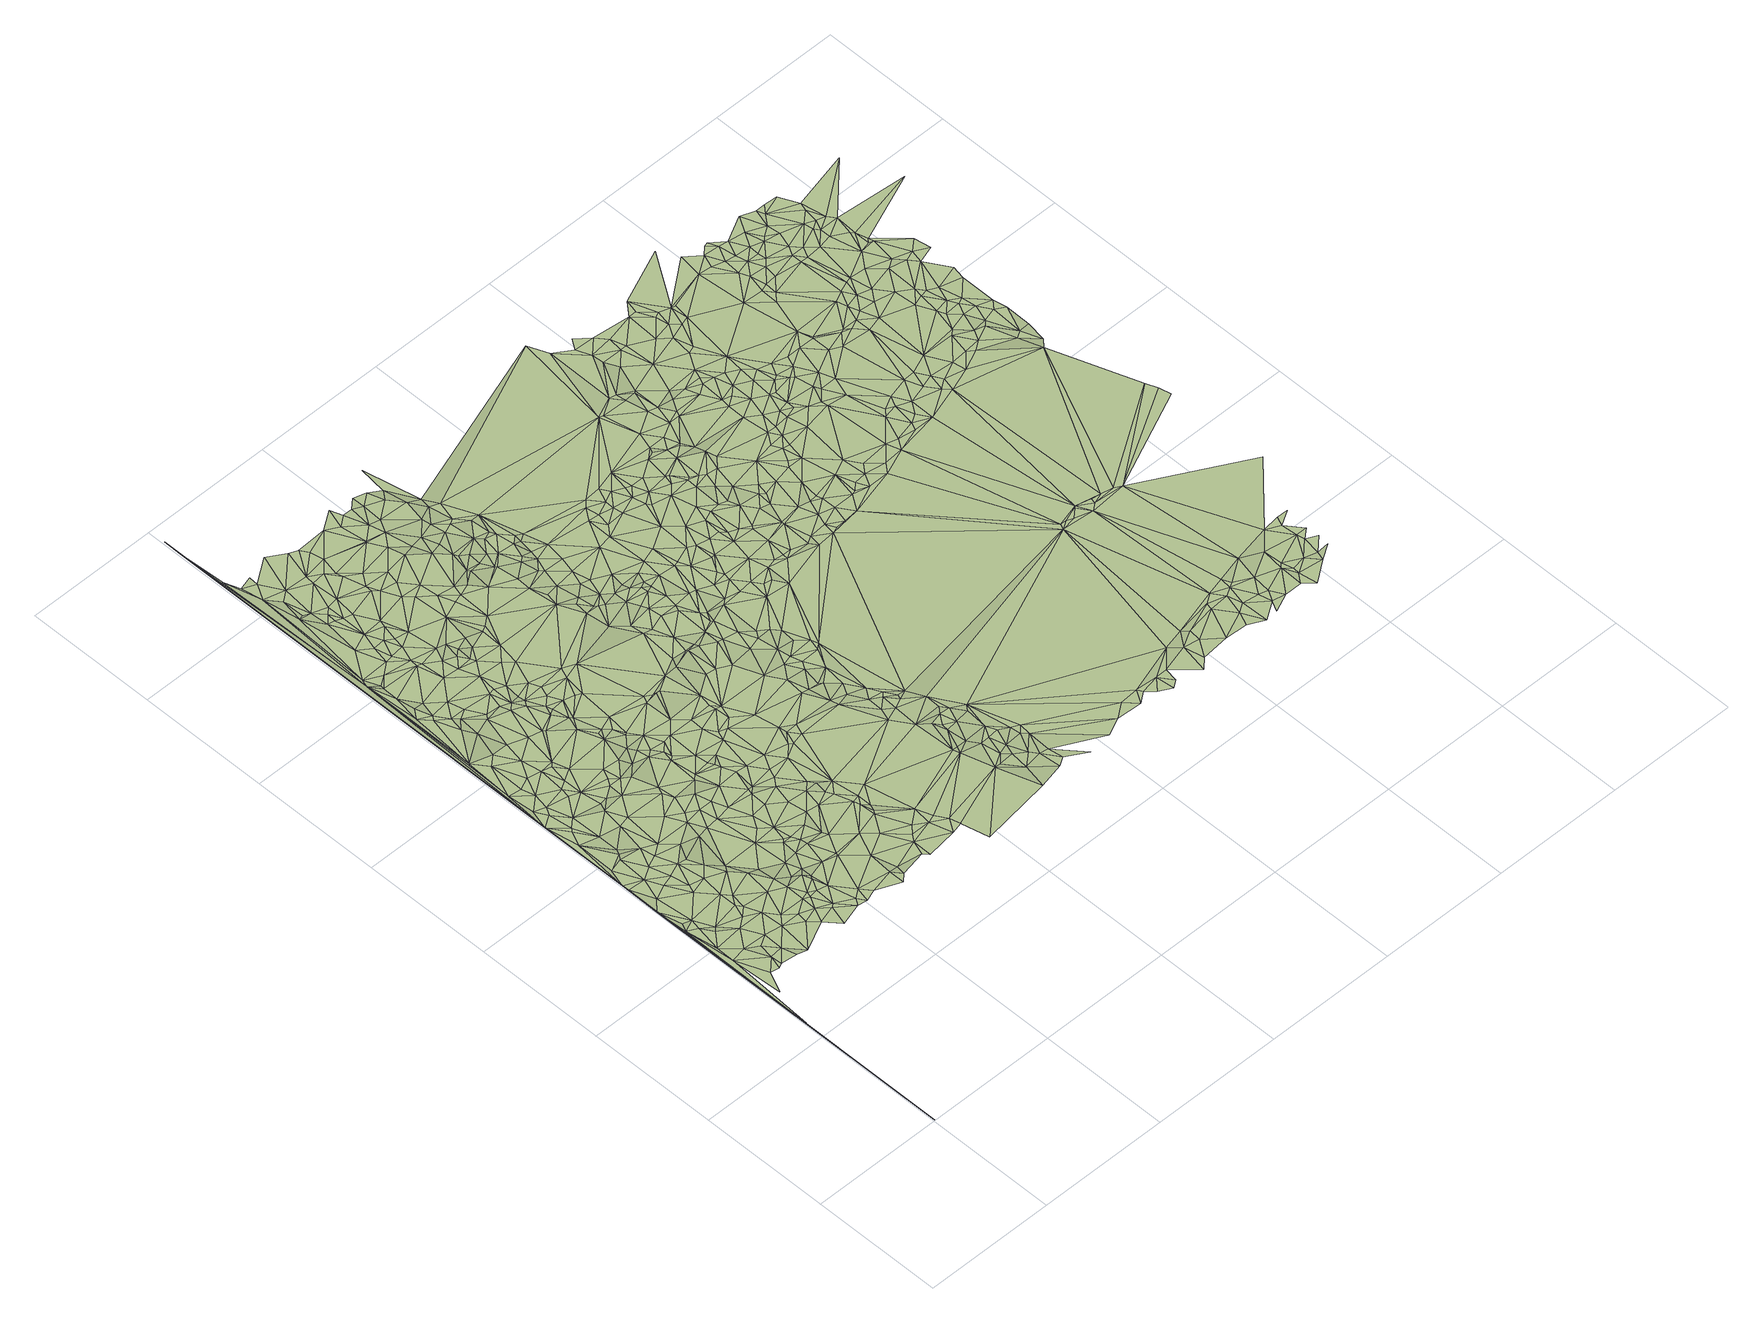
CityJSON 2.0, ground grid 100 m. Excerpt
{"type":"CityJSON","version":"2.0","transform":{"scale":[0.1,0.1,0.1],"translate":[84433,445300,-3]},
"CityObjects":{
"terrain1":{"type":"TINRelief","geometry":[{"type":"CompositeSurface","lod":"2","boundaries":[[[0,1,2]],[[3,4,5]],[[3,6,7]],[[0,5,4]],[[3,8,4]],[[9,8,3]],[[10,3,7]],[[10,7,11]],[[8,12,4]],[[9,3,10]],[[0,4,13]],[[8,14,12]],[[10,11,15]],[[16,13,4]],[[16,4,12]],[[0,13,16]],[[9,17,8]],[[9,10,18]],[[17,14,8]],[[14,19,12]],[[20,10,15]],[[19,16,12]],[[21,0,16]],[[0,22,1]],[[21,22,0]],[[20,18,10]],[[20,15,23]],[[24,9,18]],[[17,19,14]],[[24,17,9]],[[24,18,20]],[[25,1,22]],[[21,25,22]],[[20,23,26]],[[27,21,16]],[[28,19,17]],[[29,16,19]],[[25,30,1]],[[21,31,25]],[[1,30,32]],[[33,24,20]],[[33,20,26]],[[27,31,21]],[[28,34,19]],[[24,35,17]],[[29,27,16]],[[1,36,2]],[[1,32,37]],[[25,38,30]],[[35,28,17]],[[29,19,34]],[[31,39,25]],[[33,35,24]],[[40,32,30]],[[40,30,38]],[[27,41,31]],[[42,38,25]],[[28,43,34]],[[33,26,44]],[[42,25,39]],[[41,39,31]],[[35,43,28]],[[37,32,45]],[[40,46,32]],[[33,47,35]],[[48,41,27]],[[49,34,43]],[[49,29,34]],[[50,44,26]],[[48,27,29]],[[45,32,51]],[[37,45,52]],[[51,32,46]],[[42,53,38]],[[40,38,53]],[[41,54,39]],[[33,55,47]],[[54,42,39]],[[56,37,52]],[[33,44,55]],[[57,37,56]],[[57,58,37]],[[40,53,46]],[[45,51,52]],[[35,59,43]],[[48,54,41]],[[59,49,43]],[[54,60,42]],[[42,60,53]],[[35,47,59]],[[61,29,49]],[[62,52,51]],[[56,52,62]],[[63,57,56]],[[48,29,61]],[[64,51,46]],[[65,55,44]],[[57,66,58]],[[63,56,62]],[[67,47,55]],[[53,64,46]],[[65,44,50]],[[68,54,48]],[[63,66,57]],[[69,53,60]],[[68,70,54]],[[68,48,61]],[[59,71,49]],[[54,72,60]],[[73,59,47]],[[66,74,58]],[[61,49,71]],[[75,62,51]],[[65,67,55]],[[69,64,53]],[[67,73,47]],[[76,50,77]],[[70,72,54]],[[65,50,76]],[[78,63,62]],[[72,69,60]],[[79,58,74]],[[37,58,80]],[[75,51,64]],[[81,58,79]],[[68,61,82]],[[83,66,63]],[[84,67,65]],[[85,74,66]],[[1,37,86]],[[61,71,82]],[[59,87,71]],[[69,88,64]],[[89,65,76]],[[73,87,59]],[[68,90,70]],[[89,84,65]],[[83,63,78]],[[75,91,62]],[[76,77,92]],[[79,74,85]],[[84,93,67]],[[94,78,62]],[[93,73,67]],[[68,82,90]],[[75,64,88]],[[95,82,71]],[[94,62,91]],[[70,90,72]],[[81,80,58]],[[95,71,87]],[[96,81,79]],[[97,84,89]],[[89,76,92]],[[85,66,98]],[[97,93,84]],[[83,98,66]],[[99,69,72]],[[100,87,73]],[[69,101,88]],[[102,73,93]],[[94,83,78]],[[103,79,85]],[[75,104,91]],[[97,89,105]],[[89,92,106]],[[97,107,93]],[[102,100,73]],[[75,88,108]],[[96,79,103]],[[109,95,87]],[[110,82,95]],[[111,83,94]],[[94,91,104]],[[105,89,106]],[[96,112,81]],[[81,113,114]],[[99,101,69]],[[107,102,93]],[[103,85,98]],[[115,90,82]],[[100,109,87]],[[111,98,83]],[[99,72,90]],[[75,108,104]],[[81,114,80]],[[81,116,113]],[[97,105,107]],[[106,92,117]],[[112,116,81]],[[110,115,82]],[[102,118,100]],[[94,104,119]],[[105,120,107]],[[107,120,102]],[[111,121,98]],[[111,94,122]],[[96,103,123]],[[105,106,124]],[[118,109,100]],[[106,117,124]],[[110,95,109]],[[120,118,102]],[[103,98,125]],[[115,99,90]],[[104,108,119]],[[126,114,113]],[[96,123,112]],[[127,88,101]],[[125,98,121]],[[111,122,121]],[[126,128,114]],[[127,108,88]],[[114,128,129]],[[94,119,130]],[[124,117,131]],[[37,80,132]],[[105,133,120]],[[114,129,80]],[[99,134,101]],[[135,113,116]],[[135,126,113]],[[120,133,118]],[[122,125,121]],[[94,136,122]],[[118,137,109]],[[112,138,116]],[[94,130,136]],[[126,139,128]],[[140,123,103]],[[115,141,99]],[[140,103,125]],[[139,129,128]],[[135,116,138]],[[108,142,119]],[[80,129,143]],[[105,124,144]],[[110,145,115]],[[141,134,99]],[[134,146,101]],[[110,109,147]],[[148,149,80]],[[148,80,143]],[[118,133,137]],[[123,150,112]],[[147,109,137]],[[130,119,142]],[[135,151,126]],[[145,141,115]],[[105,144,133]],[[127,101,146]],[[112,150,138]],[[126,151,139]],[[152,142,108]],[[1,86,36]],[[124,131,153]],[[154,108,127]],[[155,135,138]],[[110,156,145]],[[152,108,154]],[[140,150,123]],[[157,149,148]],[[130,142,136]],[[157,148,143]],[[110,147,158]],[[155,151,135]],[[133,159,137]],[[141,160,134]],[[140,125,161]],[[110,162,156]],[[110,158,162]],[[163,138,150]],[[164,125,122]],[[134,160,146]],[[155,138,163]],[[147,137,165]],[[154,127,146]],[[37,132,86]],[[166,143,129]],[[145,167,141]],[[139,166,129]],[[80,149,168]],[[153,131,169]],[[147,170,158]],[[137,159,165]],[[156,171,145]],[[172,136,142]],[[124,173,144]],[[144,174,133]],[[133,174,159]],[[157,175,149]],[[161,125,176]],[[177,122,136]],[[147,165,170]],[[124,153,173]],[[178,142,152]],[[145,179,167]],[[167,160,141]],[[145,171,179]],[[158,170,162]],[[151,180,139]],[[166,157,143]],[[181,150,140]],[[156,162,171]],[[182,149,175]],[[163,150,183]],[[178,172,142]],[[164,176,125]],[[184,154,146]],[[182,185,149]],[[181,140,161]],[[155,186,151]],[[187,153,169]],[[155,163,186]],[[188,152,154]],[[160,184,146]],[[165,159,189]],[[165,190,170]],[[181,183,150]],[[162,170,190]],[[174,191,159]],[[139,180,166]],[[172,177,136]],[[149,185,168]],[[164,122,177]],[[80,168,192]],[[193,153,187]],[[178,152,188]],[[179,194,167]],[[167,194,160]],[[162,195,171]],[[196,175,157]],[[163,183,186]],[[193,173,153]],[[197,174,144]],[[165,189,190]],[[159,191,189]],[[179,171,198]],[[80,192,132]],[[199,161,176]],[[196,157,166]],[[182,175,200]],[[201,172,178]],[[181,161,202]],[[203,154,184]],[[194,184,160]],[[181,204,183]],[[197,144,173]],[[203,188,154]],[[205,180,151]],[[200,175,206]],[[186,205,151]],[[162,190,207]],[[182,208,185]],[[196,206,175]],[[197,191,174]],[[186,183,204]],[[201,177,172]],[[198,171,195]],[[199,202,161]],[[179,209,194]],[[181,202,204]],[[201,178,210]],[[211,182,200]],[[210,178,188]],[[162,212,195]],[[193,187,213]],[[214,176,164]],[[215,166,180]],[[179,198,209]],[[214,199,176]],[[211,208,182]],[[196,166,215]],[[194,216,184]],[[207,190,189]],[[162,207,212]],[[186,204,217]],[[218,185,219]],[[220,168,185]],[[220,185,218]],[[221,200,206]],[[168,222,192]],[[164,177,223]],[[208,219,185]],[[203,184,216]],[[224,173,193]],[[225,204,202]],[[196,226,206]],[[215,180,227]],[[164,223,228]],[[225,229,204]],[[210,188,230]],[[231,189,191]],[[228,223,177]],[[211,200,221]],[[220,218,219]],[[232,202,199]],[[201,233,177]],[[214,164,234]],[[186,217,205]],[[168,235,222]],[[221,206,226]],[[236,217,204]],[[234,164,228]],[[232,225,202]],[[211,237,208]],[[238,199,214]],[[205,239,180]],[[240,197,173]],[[236,204,229]],[[180,239,227]],[[203,241,188]],[[238,232,199]],[[230,188,241]],[[208,242,219]],[[194,243,216]],[[244,228,177]],[[196,215,245]],[[208,237,242]],[[201,210,246]],[[198,247,209]],[[231,207,189]],[[220,248,168]],[[198,195,249]],[[233,244,177]],[[224,193,213]],[[209,250,194]],[[203,251,241]],[[203,216,252]],[[236,205,217]],[[211,253,237]],[[210,230,246]],[[220,219,248]],[[224,240,173]],[[196,245,226]],[[248,235,168]],[[254,222,235]],[[212,249,195]],[[201,246,233]],[[255,221,226]],[[232,256,225]],[[253,242,237]],[[245,215,227]],[[257,219,242]],[[258,214,234]],[[203,252,251]],[[258,238,214]],[[198,249,247]],[[259,211,221]],[[225,260,229]],[[258,232,238]],[[194,250,243]],[[209,247,250]],[[261,216,262]],[[230,241,263]],[[252,216,261]],[[216,243,262]],[[233,264,244]],[[234,228,265]],[[263,241,251]],[[211,266,253]],[[197,267,191]],[[227,239,268]],[[244,265,228]],[[253,257,242]],[[236,229,260]],[[259,221,255]],[[233,246,264]],[[269,239,205]],[[230,263,246]],[[270,212,207]],[[258,256,232]],[[244,264,265]],[[255,226,271]],[[224,213,272]],[[273,225,256]],[[231,191,267]],[[211,274,266]],[[259,274,211]],[[273,260,225]],[[275,268,239]],[[271,226,245]],[[231,270,207]],[[236,276,205]],[[277,197,240]],[[278,251,252]],[[258,234,279]],[[280,248,219]],[[280,219,257]],[[278,263,251]],[[269,275,239]],[[247,281,250]],[[270,249,212]],[[245,227,282]],[[283,247,249]],[[253,284,257]],[[227,268,282]],[[259,255,271]],[[261,262,285]],[[266,284,253]],[[252,261,285]],[[262,243,285]],[[286,240,224]],[[287,234,265]],[[250,281,243]],[[246,263,278]],[[276,269,205]],[[248,288,235]],[[279,234,287]],[[259,271,274]],[[289,268,275]],[[281,285,243]],[[283,290,247]],[[290,281,247]],[[236,260,291]],[[277,292,197]],[[289,282,268]],[[293,240,286]],[[197,292,267]],[[224,272,294]],[[280,257,284]],[[258,295,256]],[[296,270,231]],[[264,246,297]],[[236,291,276]],[[269,298,275]],[[293,277,240]],[[270,299,249]],[[283,249,299]],[[273,256,295]],[[264,297,265]],[[289,275,298]],[[300,296,231]],[[280,301,248]],[[302,252,285]],[[246,278,303]],[[300,231,267]],[[258,279,295]],[[304,286,224]],[[278,252,305]],[[274,306,266]],[[307,282,289]],[[273,308,260]],[[266,306,284]],[[309,271,245]],[[281,302,285]],[[310,270,296]],[[309,245,282]],[[277,311,292]],[[310,299,270]],[[307,289,298]],[[312,269,276]],[[313,274,271]],[[279,287,295]],[[304,293,286]],[[312,298,269]],[[290,314,281]],[[301,315,248]],[[311,316,292]],[[302,305,252]],[[304,224,294]],[[280,284,317]],[[248,315,288]],[[287,265,318]],[[260,308,291]],[[246,303,297]],[[300,267,319]],[[283,320,290]],[[267,292,319]],[[300,321,296]],[[283,299,320]],[[273,295,308]],[[319,292,316]],[[314,302,281]],[[291,312,276]],[[322,311,277]],[[310,296,321]],[[280,317,301]],[[293,322,277]],[[309,282,307]],[[310,321,299]],[[278,323,303]],[[300,319,321]],[[322,316,311]],[[278,305,323]],[[265,297,318]],[[324,306,274]],[[317,284,325]],[[306,326,284]],[[327,307,298]],[[320,314,290]],[[284,326,325]],[[304,322,293]],[[313,324,274]],[[321,320,299]],[[287,328,295]],[[329,319,316]],[[312,327,298]],[[330,271,309]],[[331,305,302]],[[330,313,271]],[[304,294,332]],[[329,321,319]],[[314,333,302]],[[322,329,316]],[[301,317,334]],[[287,318,328]],[[309,307,327]],[[304,335,322]],[[333,331,302]],[[301,336,315]],[[328,308,295]],[[317,325,337]],[[304,332,335]],[[324,326,306]],[[303,338,297]],[[332,294,339]],[[301,340,336]],[[317,337,334]],[[301,334,340]],[[320,341,314]],[[312,342,327]],[[297,343,318]],[[344,325,326]],[[321,345,320]],[[331,346,305]],[[344,337,325]],[[309,327,342]],[[346,323,305]],[[347,338,303]],[[297,338,343]],[[348,303,323]],[[349,331,333]],[[313,350,324]],[[324,351,326]],[[312,352,342]],[[314,353,333]],[[309,342,352]],[[354,330,309]],[[320,345,341]],[[347,343,338]],[[348,347,303]],[[351,344,326]],[[349,346,331]],[[341,353,314]],[[330,355,313]],[[356,323,346]],[[350,351,324]],[[357,309,352]],[[354,309,357]],[[321,358,345]],[[359,312,291]],[[359,291,308]],[[360,318,343]],[[360,328,318]],[[355,350,313]],[[348,323,356]],[[349,333,361]],[[354,355,330]],[[362,334,337]],[[347,360,343]],[[362,337,344]],[[363,341,345]],[[364,336,340]],[[364,340,334]],[[349,365,346]],[[353,361,333]],[[356,346,365]],[[363,353,341]],[[366,308,328]],[[357,352,367]],[[354,357,367]],[[349,361,365]],[[358,363,345]],[[348,356,365]],[[348,360,347]],[[359,352,312]],[[335,368,322]],[[329,369,321]],[[354,370,355]],[[322,371,329]],[[335,332,368]],[[372,373,339]],[[374,344,351]],[[332,339,373]],[[354,367,370]],[[350,375,351]],[[355,375,350]],[[376,353,363]],[[358,376,363]],[[377,364,334]],[[367,352,378]],[[362,377,334]],[[348,365,379]],[[362,344,374]],[[321,369,358]],[[348,380,360]],[[381,328,360]],[[382,370,367]],[[374,351,375]],[[355,370,383]],[[366,359,308]],[[382,367,378]],[[348,379,380]],[[384,365,361]],[[353,385,361]],[[386,360,380]],[[387,366,328]],[[355,383,375]],[[377,388,364]],[[389,378,352]],[[381,387,328]],[[376,385,353]],[[390,379,365]],[[382,391,370]],[[358,392,376]],[[359,389,352]],[[393,364,388]],[[322,368,371]],[[382,378,394]],[[362,395,377]],[[381,360,386]],[[372,396,373]],[[362,374,395]],[[332,373,368]],[[390,365,397]],[[374,375,398]],[[377,399,388]],[[382,394,391]],[[370,391,400]],[[401,380,379]],[[370,400,383]],[[402,386,380]],[[329,371,403]],[[383,398,375]],[[397,365,384]],[[374,398,395]],[[329,403,369]],[[377,395,399]],[[393,388,404]],[[399,404,388]],[[402,380,401]],[[390,401,379]],[[405,361,385]],[[406,394,378]],[[405,384,361]],[[376,407,385]],[[408,378,389]],[[358,369,392]],[[391,394,409]],[[376,392,407]],[[359,410,389]],[[366,411,359]],[[383,412,398]],[[408,413,378]],[[395,398,412]],[[414,386,402]],[[414,381,386]],[[391,415,400]],[[381,416,387]],[[406,378,413]],[[399,417,404]],[[395,418,399]],[[419,366,387]],[[383,400,420]],[[391,421,415]],[[406,409,394]],[[391,409,421]],[[390,422,401]],[[359,423,410]],[[424,359,411]],[[366,425,411]],[[383,420,412]],[[426,416,381]],[[423,389,410]],[[427,402,401]],[[419,425,366]],[[399,428,417]],[[418,428,399]],[[424,423,359]],[[426,381,414]],[[419,387,429]],[[414,402,427]],[[425,424,411]],[[416,430,387]],[[390,397,431]],[[427,401,422]],[[432,408,389]],[[395,412,433]],[[395,433,418]],[[434,409,406]],[[390,431,422]],[[407,435,385]],[[400,436,420]],[[434,421,409]],[[437,400,415]],[[405,385,435]],[[430,429,387]],[[420,436,412]],[[408,438,413]],[[439,389,423]],[[440,417,428]],[[441,406,413]],[[368,442,371]],[[426,443,416]],[[419,444,425]],[[437,415,421]],[[425,444,424]],[[432,389,439]],[[397,384,445]],[[446,426,414]],[[447,407,392]],[[434,406,441]],[[373,396,448]],[[419,429,444]],[[432,438,408]],[[414,427,449]],[[424,450,423]],[[418,451,428]],[[407,452,435]],[[453,392,369]],[[427,422,449]],[[373,454,368]],[[405,455,384]],[[437,436,400]],[[436,456,412]],[[457,373,448]],[[368,458,442]],[[441,413,438]],[[434,437,421]],[[457,459,373]],[[433,412,456]],[[371,442,460]],[[416,461,430]],[[397,462,431]],[[444,450,424]],[[443,461,416]],[[405,435,463]],[[440,428,464]],[[453,465,392]],[[466,435,452]],[[403,371,467]],[[465,447,392]],[[397,445,462]],[[446,443,426]],[[449,422,431]],[[454,458,368]],[[373,459,454]],[[468,444,429]],[[447,469,407]],[[403,470,369]],[[463,435,466]],[[418,433,471]],[[371,460,467]],[[453,369,470]],[[407,469,452]],[[468,429,430]],[[472,434,441]],[[460,442,458]],[[473,439,423]],[[451,464,428]],[[457,448,474]],[[418,471,451]],[[405,463,455]],[[450,473,423]],[[441,438,475]],[[446,414,476]],[[457,474,459]],[[477,448,396]],[[472,437,434]],[[476,414,449]],[[432,478,438]],[[432,439,478]],[[479,456,436]],[[384,455,480]],[[449,431,462]],[[384,480,445]],[[481,450,444]],[[437,479,436]],[[478,475,438]],[[453,482,465]],[[453,470,482]],[[467,460,483]],[[465,484,447]],[[485,441,475]],[[486,433,456]],[[487,466,452]],[[481,473,450]],[[403,467,488]],[[454,459,489]],[[484,469,447]],[[490,456,479]],[[474,448,491]],[[474,492,459]],[[493,472,441]],[[460,458,494]],[[463,466,487]],[[446,495,443]],[[496,455,463]],[[497,468,430]],[[449,462,498]],[[451,499,464]],[[462,445,500]],[[472,501,437]],[[461,502,430]],[[503,478,439]],[[478,504,475]],[[487,452,469]],[[468,505,444]],[[483,460,494]],[[503,439,473]],[[488,467,483]],[[459,492,489]],[[443,502,461]],[[493,441,485]],[[486,471,433]],[[482,506,465]],[[454,507,458]],[[505,481,444]],[[486,456,490]],[[496,508,455]],[[509,479,437]],[[485,475,504]],[[465,506,484]],[[403,510,470]],[[482,470,511]],[[451,471,499]],[[512,448,477]],[[480,455,508]],[[512,491,448]],[[446,476,495]],[[474,491,492]],[[449,498,513]],[[496,463,487]],[[498,462,500]],[[476,449,514]],[[484,487,469]],[[501,509,437]],[[515,445,480]],[[403,488,516]],[[493,501,472]],[[497,517,468]],[[488,483,494]],[[515,500,445]],[[514,449,513]],[[454,489,507]],[[497,430,518]],[[458,507,494]],[[509,490,479]],[[430,502,518]],[[482,511,519]],[[482,519,506]],[[443,495,520]],[[468,517,505]],[[485,504,521]],[[522,499,471]],[[523,504,478]],[[470,510,511]],[[443,520,502]],[[492,524,489]],[[522,471,486]],[[403,516,510]],[[476,514,495]],[[493,485,525]],[[484,506,526]],[[523,478,503]],[[512,477,527]],[[528,486,490]],[[525,485,521]],[[529,492,491]],[[513,498,530]],[[496,531,508]],[[488,494,532]],[[521,504,523]],[[533,480,508]],[[526,519,511]],[[526,506,519]],[[489,524,507]],[[515,534,500]],[[514,513,530]],[[493,535,501]],[[496,487,531]],[[509,535,490]],[[522,536,499]],[[481,537,473]],[[522,486,528]],[[501,535,509]],[[538,491,512]],[[539,515,480]],[[540,524,492]],[[541,512,527]],[[535,528,490]],[[488,532,516]],[[497,518,542]],[[484,543,487]],[[493,525,535]],[[526,511,510]],[[497,544,517]],[[545,525,521]],[[494,507,546]],[[518,502,547]],[[529,540,492]],[[520,547,502]],[[548,498,500]],[[532,494,546]],[[495,514,549]],[[503,473,537]],[[545,521,523]],[[539,534,515]],[[517,544,505]],[[538,512,541]],[[538,529,491]],[[484,526,543]],[[505,537,481]],[[495,549,520]],[[518,547,542]],[[540,507,524]],[[532,510,516]],[[545,535,525]],[[530,498,548]],[[548,500,534]],[[497,542,544]],[[533,508,550]],[[551,480,533]],[[531,550,508]],[[539,480,551]],[[514,530,552]],[[531,487,543]],[[541,527,553]],[[540,554,507]],[[554,546,507]],[[523,503,537]],[[532,554,510]],[[520,555,547]],[[532,546,554]],[[542,547,555]],[[556,540,529]],[[514,552,549]],[[538,556,529]],[[520,549,555]],[[556,554,540]],[[551,533,550]],[[542,555,544]],[[557,530,548]],[[531,543,550]],[[505,544,558]],[[552,530,557]],[[505,558,537]],[[539,559,534]],[[538,541,560]],[[544,555,558]],[[548,534,559]],[[539,551,559]],[[549,561,555]],[[552,561,549]],[[545,523,562]],[[563,552,557]],[[523,537,564]],[[557,548,565]],[[545,566,535]],[[555,561,558]],[[538,567,556]],[[558,568,537]],[[563,569,552]],[[551,550,570]],[[565,548,559]],[[570,550,543]],[[552,569,561]],[[563,557,571]],[[571,557,565]],[[561,572,558]],[[537,568,564]],[[523,564,562]],[[573,554,556]],[[572,568,558]],[[538,560,567]],[[574,561,569]],[[574,572,561]],[[551,570,559]],[[563,575,569]],[[563,571,576]],[[563,576,575]],[[565,559,577]],[[545,562,566]],[[571,565,577]],[[564,568,578]],[[574,569,579]],[[574,579,572]],[[577,559,580]],[[575,581,569]],[[572,582,568]],[[583,564,578]],[[526,584,543]],[[585,578,568]],[[573,556,567]],[[580,559,586]],[[575,576,587]],[[583,562,564]],[[571,588,576]],[[589,528,535]],[[579,569,590]],[[581,590,569]],[[586,559,570]],[[571,577,588]],[[575,587,581]],[[579,582,572]],[[591,583,578]],[[582,585,568]],[[577,580,592]],[[576,588,587]],[[593,562,583]],[[591,578,585]],[[580,586,592]],[[581,587,590]],[[594,554,573]],[[566,562,593]],[[595,570,543]],[[588,577,592]],[[591,593,583]],[[592,586,570]],[[596,522,528]],[[579,590,597]],[[598,590,587]],[[579,597,582]],[[599,566,593]],[[588,600,587]],[[598,597,590]],[[582,601,585]],[[591,585,602]],[[598,587,600]],[[603,592,570]],[[591,604,593]],[[605,573,567]],[[589,535,566]],[[588,592,606]],[[599,593,604]],[[607,526,510]],[[591,602,604]],[[585,601,602]],[[582,608,601]],[[603,606,592]],[[598,600,609]],[[607,510,554]],[[598,610,597]],[[597,611,582]],[[612,588,606]],[[612,600,588]],[[598,609,610]],[[582,611,608]],[[613,606,603]],[[594,573,605]],[[609,600,614]],[[584,595,543]],[[594,615,554]],[[604,602,616]],[[595,603,570]],[[599,604,617]],[[612,606,613]],[[609,614,610]],[[618,602,601]],[[618,601,608]],[[619,614,600]],[[597,610,620]],[[621,613,603]],[[602,622,616]],[[617,604,616]],[[594,605,623]],[[618,622,602]],[[624,619,600]],[[612,624,600]],[[597,620,611]],[[612,613,621]],[[614,625,610]],[[618,608,611]],[[619,625,614]],[[617,616,622]],[[626,621,603]],[[589,566,599]],[[610,625,620]],[[618,627,622]],[[624,628,619]],[[617,622,627]],[[594,623,629]],[[626,603,595]],[[630,612,621]],[[618,611,631]],[[629,623,632]],[[633,620,625]],[[634,624,612]],[[635,625,619]],[[635,619,628]],[[618,636,627]],[[637,611,620]],[[634,628,624]],[[630,621,626]],[[618,631,636]],[[629,632,638]],[[589,599,617]],[[633,637,620]],[[635,633,625]],[[630,634,612]],[[639,617,627]],[[640,626,595]],[[641,631,611]],[[589,596,528]],[[630,626,640]],[[641,611,637]],[[634,642,628]],[[642,635,628]],[[629,638,643]],[[635,644,633]],[[645,636,631]],[[639,627,636]],[[607,584,526]],[[645,631,641]],[[584,640,595]],[[594,629,615]],[[644,646,633]],[[633,646,637]],[[629,643,647]],[[648,617,639]],[[645,641,649]],[[635,650,644]],[[634,651,642]],[[641,637,652]],[[653,630,640]],[[654,634,630]],[[655,636,645]],[[656,640,584]],[[657,635,642]],[[650,646,644]],[[649,641,652]],[[646,658,637]],[[615,607,554]],[[655,639,636]],[[655,645,649]],[[658,652,637]],[[659,617,648]],[[629,647,615]],[[657,650,635]],[[654,651,634]],[[653,640,656]],[[657,642,651]],[[656,584,660]],[[655,649,652]],[[659,589,617]],[[653,654,630]],[[648,639,661]],[[661,639,662]],[[650,663,646]],[[660,584,664]],[[665,657,651]],[[646,663,658]],[[655,662,639]],[[656,660,664]],[[666,650,657]],[[648,661,662]],[[667,647,668]],[[665,666,657]],[[669,652,658]],[[654,670,651]],[[670,665,651]],[[615,647,667]],[[653,656,671]],[[655,652,669]],[[653,672,654]],[[584,673,664]],[[656,664,671]],[[674,662,655]],[[675,648,662]],[[669,658,663]],[[670,666,665]],[[675,659,648]],[[676,663,650]],[[666,676,650]],[[653,677,672]],[[667,668,678]],[[659,679,589]],[[680,674,655]],[[674,681,662]],[[653,671,677]],[[675,662,681]],[[672,682,654]],[[680,655,669]],[[671,664,673]],[[683,669,663]],[[654,682,670]],[[680,681,674]],[[672,677,684]],[[670,676,666]],[[676,683,663]],[[615,667,685]],[[679,686,589]],[[672,684,682]],[[687,659,675]],[[659,688,679]],[[667,678,689]],[[687,675,681]],[[690,677,671]],[[690,671,673]],[[687,688,659]],[[691,681,680]],[[670,682,692]],[[667,689,693]],[[667,693,685]],[[670,692,676]],[[694,686,679]],[[695,684,677]],[[688,694,679]],[[689,678,696]],[[691,687,681]],[[695,682,684]],[[607,673,584]],[[686,697,589]],[[695,677,690]],[[698,669,683]],[[699,690,673]],[[698,680,669]],[[692,700,676]],[[694,701,686]],[[676,702,683]],[[687,703,688]],[[704,692,682]],[[589,697,596]],[[705,694,688]],[[695,690,706]],[[707,687,691]],[[707,703,687]],[[708,676,700]],[[615,685,607]],[[695,704,682]],[[699,706,690]],[[705,701,694]],[[703,705,688]],[[704,700,692]],[[709,693,689]],[[708,710,676]],[[711,685,693]],[[712,691,680]],[[713,695,706]],[[714,686,701]],[[713,706,699]],[[705,715,701]],[[709,689,696]],[[699,673,716]],[[676,710,702]],[[703,715,705]],[[704,708,700]],[[698,683,702]],[[707,717,703]],[[718,697,686]],[[719,695,713]],[[720,701,715]],[[698,712,680]],[[719,713,699]],[[703,721,715]],[[704,722,708]],[[707,691,723]],[[695,724,704]],[[717,721,703]],[[714,718,686]],[[725,710,708]],[[711,693,709]],[[714,701,720]],[[719,724,695]],[[722,725,708]],[[707,723,717]],[[725,702,710]],[[711,726,685]],[[716,673,727]],[[728,696,729]],[[719,699,716]],[[728,709,696]],[[718,730,697]],[[731,691,712]],[[731,723,691]],[[704,732,722]],[[717,733,721]],[[607,727,673]],[[726,607,685]],[[719,734,724]],[[725,735,702]],[[724,732,704]],[[721,736,715]],[[723,733,717]],[[720,715,736]],[[698,702,737]],[[732,725,722]],[[719,716,738]],[[737,702,735]],[[719,738,734]],[[728,729,739]],[[740,711,709]],[[714,741,718]],[[714,720,741]],[[725,742,735]],[[740,709,728]],[[718,743,730]],[[744,712,698]],[[745,733,723]],[[746,730,743]],[[747,721,733]],[[731,712,748]],[[740,726,711]],[[745,723,731]],[[732,742,725]],[[744,698,737]],[[728,739,749]],[[734,750,724]],[[751,737,735]],[[741,720,736]],[[740,728,749]],[[747,736,721]],[[751,735,742]],[[744,748,712]],[[745,752,733]],[[718,741,753]],[[718,753,743]],[[738,716,754]],[[734,738,750]],[[755,731,748]],[[756,745,731]],[[747,733,752]],[[754,716,727]],[[749,739,757]],[[740,758,726]],[[724,759,732]],[[741,736,760]],[[740,749,758]],[[761,737,751]],[[755,756,731]],[[744,737,761]],[[755,748,744]],[[762,727,607]],[[756,752,745]],[[741,760,753]],[[751,742,763]],[[758,764,726]],[[732,765,742]],[[758,749,766]],[[738,754,750]],[[750,759,724]],[[762,607,767]],[[726,768,607]],[[756,747,752]],[[749,757,766]],[[751,763,769]],[[770,760,736]],[[742,765,763]],[[761,751,769]],[[771,736,747]],[[755,744,772]],[[758,773,764]],[[726,764,768]],[[774,756,755]],[[774,747,756]],[[762,775,727]],[[776,777,757]],[[744,761,772]],[[778,743,753]],[[768,767,607]],[[754,727,775]],[[732,759,765]],[[769,763,765]],[[766,757,779]],[[762,767,780]],[[778,753,760]],[[754,781,750]],[[761,769,782]],[[758,766,783]],[[758,783,773]],[[774,755,784]],[[771,785,736]],[[757,777,779]],[[770,736,785]],[[755,772,784]],[[762,780,775]],[[766,779,783]],[[774,786,747]],[[761,782,787]],[[764,773,788]],[[770,778,760]],[[768,780,767]],[[761,787,772]],[[786,771,747]],[[769,765,789]],[[754,790,781]],[[759,791,765]],[[769,792,782]],[[750,781,793]],[[750,793,759]],[[773,783,788]],[[764,788,768]],[[768,775,780]],[[774,784,786]],[[784,772,794]],[[791,789,765]],[[794,772,787]],[[771,795,785]],[[792,787,782]],[[786,795,771]],[[796,779,777]],[[797,775,768]],[[796,783,779]],[[769,798,792]],[[754,775,799]],[[784,794,786]],[[769,789,798]],[[759,800,791]],[[801,770,785]],[[794,787,802]],[[781,790,803]],[[797,804,775]],[[781,803,793]],[[805,778,770]],[[792,802,787]],[[754,799,790]],[[791,806,789]],[[759,793,800]],[[796,777,807]],[[800,806,791]],[[785,795,808]],[[801,805,770]],[[786,794,809]],[[804,810,775]],[[809,794,802]],[[783,811,788]],[[805,812,778]],[[786,813,795]],[[801,785,808]],[[797,810,804]],[[792,814,802]],[[815,778,812]],[[800,793,816]],[[797,768,817]],[[796,811,783]],[[788,817,768]],[[809,802,814]],[[792,798,814]],[[803,818,793]],[[789,806,819]],[[820,821,807]],[[796,807,821]],[[798,789,819]],[[799,803,790]],[[816,793,818]],[[808,795,813]],[[805,822,812]],[[801,822,805]],[[800,823,806]],[[822,815,812]],[[797,824,810]],[[796,821,825]],[[798,819,814]],[[826,818,803]],[[800,816,827]],[[819,806,823]],[[828,796,825]],[[799,826,803]],[[801,808,829]],[[809,814,830]],[[801,829,822]],[[828,811,796]],[[827,816,818]],[[797,817,824]],[[800,827,823]],[[822,829,815]],[[786,809,831]],[[825,821,832]],[[833,775,810]],[[808,813,829]],[[820,834,821]],[[826,835,818]],[[828,825,832]],[[811,836,788]],[[799,835,826]],[[833,799,775]],[[835,827,818]],[[814,819,837]],[[788,836,817]],[[814,837,830]],[[838,829,813]],[[786,839,813]],[[832,821,834]],[[809,830,831]],[[819,823,840]],[[828,841,811]],[[827,842,823]],[[828,832,841]],[[835,842,827]],[[819,840,837]],[[799,843,835]],[[786,831,839]],[[844,832,834]],[[830,837,831]],[[811,841,836]],[[829,845,815]],[[838,813,846]],[[844,847,832]],[[848,840,823]],[[842,848,823]],[[838,846,829]],[[849,842,835]],[[843,849,835]],[[832,847,841]],[[833,843,799]],[[844,834,850]],[[840,851,837]],[[831,837,851]],[[852,836,841]],[[844,853,847]],[[813,839,846]],[[849,854,842]],[[831,851,855]],[[852,856,836]],[[847,857,841]],[[858,849,843]],[[852,841,857]],[[859,851,840]],[[858,854,849]],[[848,859,840]],[[824,860,810]],[[855,851,859]],[[829,846,861]],[[833,862,843]],[[858,843,862]],[[831,863,839]],[[842,864,848]],[[852,865,856]],[[866,817,836]],[[854,864,842]],[[867,824,817]],[[868,855,859]],[[858,869,854]],[[870,859,848]],[[871,831,855]],[[833,872,862]],[[833,810,860]],[[858,862,873]],[[863,874,839]],[[864,870,848]],[[875,846,839]],[[870,868,859]],[[854,869,864]],[[871,863,831]],[[871,855,868]],[[858,873,869]],[[876,839,874]],[[862,872,873]],[[863,877,874]],[[875,839,876]],[[870,878,868]],[[875,879,846]],[[846,880,861]],[[879,880,846]],[[877,881,874]],[[864,878,870]],[[871,877,863]],[[876,874,881]],[[882,868,878]],[[869,883,864]],[[875,884,879]],[[884,880,879]],[[873,872,885]],[[871,868,882]],[[877,886,881]],[[864,883,878]],[[873,887,869]],[[833,860,872]],[[875,876,888]],[[889,876,881]],[[875,888,884]],[[882,878,890]],[[878,883,890]],[[885,872,891]],[[889,881,886]],[[884,892,880]],[[871,893,877]],[[889,888,876]],[[873,885,887]],[[894,880,892]],[[888,895,884]],[[867,860,824]],[[884,895,892]],[[869,896,883]],[[877,897,886]],[[871,882,893]],[[869,887,898]],[[882,890,899]],[[883,900,890]],[[894,892,901]],[[902,903,817]],[[867,817,903]],[[893,897,877]],[[904,888,889]],[[893,882,899]],[[905,885,891]],[[906,895,888]],[[860,891,872]],[[895,907,892]],[[899,890,900]],[[869,898,908]],[[907,901,892]],[[905,887,885]],[[909,888,904]],[[889,886,910]],[[909,906,888]],[[869,908,896]],[[906,907,895]],[[883,911,900]],[[904,889,910]],[[893,899,912]],[[886,897,910]],[[899,900,913]],[[905,914,887]],[[914,898,887]],[[893,912,897]],[[883,896,911]],[[909,904,915]],[[916,905,891]],[[909,915,906]],[[912,899,917]],[[906,918,907]],[[899,913,917]],[[900,911,913]],[[904,910,919]],[[912,920,897]],[[905,921,914]],[[915,904,919]],[[898,922,908]],[[860,916,891]],[[906,915,918]],[[914,923,898]],[[912,917,920]],[[910,897,920]],[[898,923,922]],[[916,921,905]],[[918,924,907]],[[925,896,908]],[[915,926,918]],[[927,917,913]],[[910,920,928]],[[914,921,929]],[[910,928,919]],[[930,911,896]],[[914,929,923]],[[922,931,908]],[[917,932,920]],[[930,896,925]],[[915,919,933]],[[915,933,926]],[[934,913,911]],[[926,935,918]],[[925,908,931]],[[922,923,936]],[[916,937,921]],[[920,932,928]],[[860,938,916]],[[921,937,929]],[[922,936,931]],[[934,927,913]],[[935,924,918]],[[933,935,926]],[[916,938,937]],[[930,925,939]],[[934,911,930]],[[923,929,940]],[[925,931,939]],[[927,941,917]],[[917,941,932]],[[923,940,936]],[[919,928,942]],[[937,943,929]],[[933,919,942]],[[936,944,931]],[[939,931,945]],[[938,946,937]],[[943,940,929]],[[935,947,924]],[[948,928,932]],[[940,944,936]],[[931,944,945]],[[933,942,935]],[[949,927,934]],[[935,950,947]],[[937,951,943]],[[937,946,951]],[[930,939,952]],[[942,928,948]],[[934,930,953]],[[949,941,927]],[[935,942,950]],[[940,954,944]],[[941,955,932]],[[943,954,940]],[[956,932,955]],[[939,945,952]],[[956,948,932]],[[951,954,943]],[[945,944,957]],[[947,950,958]],[[953,930,952]],[[949,934,953]],[[954,957,944]],[[941,959,955]],[[960,942,948]],[[949,961,941]],[[960,948,956]],[[962,950,942]],[[963,958,950]],[[941,961,964]],[[941,964,965]],[[952,945,966]],[[941,965,959]],[[956,955,967]],[[966,945,957]],[[949,953,968]],[[960,962,942]],[[960,956,969]],[[955,959,967]],[[949,968,961]],[[962,970,950]],[[970,963,950]],[[964,961,971]],[[964,971,965]],[[968,953,952]],[[956,967,969]],[[960,969,962]],[[965,967,959]],[[962,969,970]],[[972,971,961]],[[968,952,973]],[[968,972,961]],[[968,973,972]],[[974,965,971]],[[975,970,969]],[[975,969,967]],[[974,967,965]]]}]}
},
"vertices":[
[4,2470,13],[4,2780,15],[4,0,13],[55,1850,14],[19,2230,14],[11,1150,13],[76,1450,13],[150,1610,14],[58,1990,13],[174,1870,13],[247,1700,13],[216,1600,13],[94,2190,13],[46,2290,12],[149,2100,14],[253,1620,12],[108,2270,14],[275,2010,13],[263,1810,16],[177,2130,11],[344,1710,16],[80,2550,17],[9,2730,14],[371,1600,17],[349,1860,16],[137,2720,15],[450,1580,14],[282,2430,16],[356,2070,13],[391,2300,15],[48,2920,13],[191,2600,16],[53,3220,13],[476,1840,16],[393,2170,13],[470,2010,13],[4,6860,28],[6,3470,14],[151,2950,13],[282,2630,15],[178,2990,11],[306,2490,15],[235,2780,15],[424,2130,12],[608,1760,16],[99,3330,16],[200,3030,5],[538,1910,16],[412,2470,15],[441,2240,15],[678,1690,16],[194,3180,13],[120,3350,15],[307,2930,13],[383,2670,16],[621,1840,16],[99,3530,14],[49,3620,12],[30,3820,16],[617,2110,12],[328,2820,15],[557,2410,15],[190,3410,14],[134,3590,13],[348,3150,14],[729,1800,16],[156,3710,14],[729,1910,16],[490,2550,18],[413,2880,13],[444,2660,16],[640,2310,13],[512,2780,9],[731,2050,15],[128,3810,15],[373,3310,16],[811,1730,17],[771,1580,14],[295,3560,13],[131,4080,15],[51,5100,16],[49,4190,15],[583,2450,12],[310,3630,13],[775,1890,16],[221,3850,15],[4,6760,27],[721,2160,13],[437,3170,13],[836,1750,16],[648,2750,4],[397,3370,13],[936,1630,14],[788,1930,17],[379,3530,11],[713,2290,6],[204,4140,16],[842,1900,16],[326,3830,14],[672,2880,13],[815,2100,8],[608,3020,8],[868,2060,15],[298,3980,16],[455,3380,12],[922,1880,15],[970,1680,14],[892,1990,16],[539,3330,17],[874,2210,6],[854,2460,12],[376,3670,12],[270,4340,5],[148,4610,17],[81,4690,14],[729,2760,13],[213,4430,17],[1010,1620,13],[909,2100,8],[544,3440,13],[906,2010,16],[400,3810,13],[465,3720,15],[328,4140,15],[1037,1730,14],[428,3840,16],[172,4640,16],[736,3170,7],[129,4760,17],[113,4900,15],[577,3490,13],[1097,1650,13],[4,6720,26],[1040,2050,13],[718,2950,12],[237,4540,16],[615,3570,13],[977,2220,12],[281,4500,14],[202,4760,13],[469,4090,16],[802,2900,12],[637,3440,14],[114,5020,13],[1148,2020,12],[828,2770,12],[768,3090,10],[982,2340,11],[120,5050,12],[70,5160,15],[392,4380,16],[318,4660,15],[695,3400,15],[1281,1690,13],[751,3220,12],[351,4540,15],[950,2540,11],[196,5100,15],[1005,2360,11],[1086,2230,9],[876,3020,13],[571,4070,13],[1027,2470,12],[417,4410,18],[739,3930,5],[1075,2280,12],[394,5010,17],[903,2900,14],[97,6080,27],[1279,1570,16],[1049,2340,11],[1001,2630,14],[739,3560,10],[1298,1880,5],[1153,2040,11],[285,5170,17],[591,4060,6],[802,3750,6],[781,3480,5],[944,2790,14],[444,4820,17],[553,4330,13],[212,5370,23],[523,4400,19],[964,3110,6],[146,5800,26],[555,4520,16],[1333,1620,13],[898,3450,5],[1212,2230,10],[1180,2350,14],[1237,2190,6],[24,6360,26],[1347,1690,9],[1032,2960,13],[1127,2650,11],[401,5070,17],[1377,2060,9],[1129,2770,14],[704,4130,11],[307,5300,21],[849,3600,4],[650,4290,11],[974,3330,7],[595,4370,18],[616,4670,15],[342,5180,17],[1266,2420,11],[246,5650,21],[1139,2810,13],[881,3540,7],[348,5430,19],[1245,2560,12],[1532,1660,11],[771,4030,12],[431,5000,18],[998,3140,7],[599,4530,16],[181,5810,24],[233,5790,22],[180,5980,23],[401,5310,18],[68,6240,26],[806,3810,9],[1567,1770,10],[673,4330,16],[444,5190,18],[541,4930,15],[845,3820,10],[667,4380,14],[940,3480,10],[1364,2410,9],[731,4200,14],[922,3680,10],[785,4010,13],[167,6200,23],[678,4500,13],[298,5640,20],[745,4150,14],[563,4810,16],[1467,1970,11],[989,3410,10],[305,5710,19],[1154,3070,10],[893,3770,11],[587,5030,16],[998,3600,10],[1173,2810,11],[260,6040,22],[1282,2710,10],[1192,2970,10],[1000,3350,10],[1110,3250,9],[351,5620,18],[172,6270,24],[461,5270,17],[799,4260,13],[348,5750,20],[846,4160,12],[483,5390,19],[795,4420,14],[1120,3150,10],[1143,3110,9],[1051,3470,10],[934,3690,10],[955,3860,10],[416,5600,20],[1539,2280,10],[633,4890,16],[693,4780,15],[1392,2550,9],[560,5250,20],[1566,1620,11],[829,4340,14],[499,5440,21],[678,4820,15],[794,4660,15],[1556,2110,12],[1114,3480,12],[926,4140,14],[421,5960,23],[1274,2960,12],[652,5010,21],[1330,2770,10],[434,5760,23],[1200,3160,13],[1604,1820,10],[971,4120,15],[359,6330,23],[680,4930,21],[1358,2840,10],[861,4600,15],[1554,2230,10],[1659,1880,12],[1799,1650,13],[995,4280,16],[1470,2460,11],[1203,3780,12],[755,4880,14],[1449,2600,16],[1495,2410,12],[430,6030,23],[1323,3220,11],[1214,3580,7],[1750,1820,12],[1299,3380,9],[636,5660,23],[774,4960,23],[1026,4360,15],[812,5170,24],[1481,2550,15],[1573,2130,15],[892,4770,14],[736,5490,22],[1418,2950,12],[489,6250,25],[1593,2180,12],[527,5970,23],[1226,3830,14],[1594,2290,11],[1505,2830,12],[1565,2490,14],[1767,1960,14],[1302,3480,10],[675,5620,22],[595,5870,23],[637,5710,23],[899,4930,15],[1121,4320,16],[1686,2330,14],[797,5430,22],[1350,3290,10],[1862,1750,14],[1414,3270,10],[613,6060,22],[1808,1840,13],[554,6220,25],[583,5920,23],[1297,3790,19],[1884,1670,15],[591,6160,25],[1591,2910,12],[940,4950,14],[1276,3800,15],[702,5800,23],[1618,2890,12],[1475,3440,11],[1328,3790,18],[1487,3590,13],[1484,3330,12],[801,5600,21],[821,5700,23],[1004,5000,23],[1645,3050,14],[903,5340,22],[892,5480,23],[1469,3490,11],[946,5220,23],[1711,2910,13],[1386,4770,11],[1448,3860,13],[1611,3230,14],[901,5970,24],[1656,2990,11],[783,6230,24],[1513,3430,12],[1467,4580,16],[1010,5240,23],[2305,2100,9],[2184,2620,4],[1031,5320,24],[2288,2150,10],[1933,1460,14],[2373,1860,10],[972,5850,20],[999,5730,22],[1741,2990,14],[908,5980,23],[1185,5170,20],[1640,3690,12],[1543,3860,22],[1600,4210,16],[1098,5270,24],[1136,5620,16],[1891,3430,12],[1957,3160,9],[1582,3930,12],[1493,4410,7],[881,6180,22],[1358,4980,17],[1713,3680,13],[1189,5370,12],[2056,2930,6],[929,6330,20],[1205,5350,13],[1048,5950,22],[2478,1540,9],[1808,3630,14],[1087,5750,17],[1020,6070,21],[1218,5520,21],[1697,3910,15],[1686,3920,13],[2279,2470,4],[962,6240,21],[1969,3300,8],[1331,5260,20],[2037,2990,9],[1363,5090,18],[1286,5350,20],[1400,4860,18],[1475,4680,19],[1175,5760,23],[1340,5250,20],[1711,4050,18],[1235,5490,20],[1586,4310,18],[1027,6230,32],[1091,6040,32],[1557,4570,21],[1219,5640,20],[1292,5450,21],[1771,3890,18],[1491,4870,24],[1520,4710,21],[1538,4590,20],[1660,4190,20],[1759,3920,18],[1095,6190,37],[1598,4550,22],[1704,4470,26],[1879,3830,20],[1495,5040,29],[1280,5860,33],[1368,5370,29],[2010,3150,7],[1307,5680,32],[1399,5520,31],[1473,5170,30],[1523,5010,29],[1096,6290,36],[1420,5320,31],[2329,2150,6],[1765,4330,26],[1630,4630,25],[1979,3640,23],[1776,4230,25],[2146,2950,10],[2519,1730,4],[1879,3940,24],[1606,4780,28],[1232,6140,34],[2104,3120,16],[2212,2710,9],[2451,2060,18],[2039,3400,21],[1291,5790,32],[2419,1860,5],[2401,2150,10],[2479,1920,12],[2380,2290,18],[1743,4380,26],[1912,3820,24],[2103,3280,21],[1192,6260,34],[2210,2820,19],[2080,3140,10],[2348,2400,18],[1705,4570,27],[2188,3030,20],[2279,2650,19],[1315,6030,31],[1449,5470,27],[1647,4890,24],[2524,1860,17],[1507,5200,30],[1885,4190,23],[2664,1580,20],[1564,5120,25],[1381,5710,30],[2101,3520,21],[1669,4760,28],[2286,2770,21],[2383,2340,20],[2263,2900,22],[1546,5310,28],[1391,5910,25],[2209,3200,20],[2440,2420,20],[2516,2060,20],[1421,5730,30],[2608,1800,20],[2549,1940,20],[1531,5450,27],[2471,2300,20],[1904,4230,25],[2138,3340,22],[1805,4540,23],[1981,3970,24],[1285,6210,27],[2026,3800,22],[1507,5490,30],[1867,4440,22],[1674,5010,24],[1579,5190,26],[1804,4700,24],[2315,2800,21],[2570,2150,19],[2114,3420,22],[1499,5640,25],[2477,2580,27],[2351,2680,21],[2650,1740,20],[1967,3980,23],[1969,4080,24],[2076,3670,23],[2479,2470,19],[1791,4590,23],[1859,4490,23],[2366,2720,19],[1918,4330,24],[1596,5300,24],[1405,5990,20],[1695,5160,27],[2599,2070,19],[1603,5360,25],[2418,2710,20],[2731,1620,17],[1463,5880,27],[2676,1940,30],[2004,4050,23],[2273,3340,26],[2514,2410,23],[2219,3500,27],[2111,3720,29],[1563,5640,28],[1310,6420,29],[1908,4910,29],[2714,1900,30],[2178,3670,30],[2663,2020,31],[2714,1730,18],[1898,4510,28],[2315,3370,27],[1929,4590,29],[1648,5330,27],[2576,2310,28],[1907,4450,26],[2119,4020,30],[2034,4240,29],[2297,3430,28],[2226,3610,28],[2083,4230,30],[2878,1520,29],[2609,2350,29],[2007,4480,29],[2723,1990,31],[2159,4050,30],[2022,4630,30],[2358,3880,29],[3060,1540,32],[2131,4470,30],[2081,5210,28],[2194,4180,30],[2018,5120,29],[2274,4030,28],[2128,5260,28],[3197,1600,32],[2015,4930,29],[2203,4400,30],[2537,3860,33],[2295,4150,29],[2136,4670,30],[3304,1680,34],[2169,4480,30],[2284,4250,30],[2304,4200,30],[2377,4040,27],[2081,5010,28],[2297,4530,28],[2423,3970,27],[2350,4360,28],[2305,4770,29],[2097,5110,29],[3033,3970,31],[2217,5020,29],[2481,3960,28],[2376,4360,28],[2508,4190,30],[2679,5700,27],[2350,4500,28],[2203,5090,29],[2542,4050,27],[2206,5160,28],[3449,1690,33],[2900,3960,31],[2778,6450,28],[2419,4660,29],[2452,4480,28],[2252,5270,27],[2542,4360,28],[2373,4970,29],[2351,5070,29],[2679,4020,27],[2294,5200,28],[3387,1590,31],[2615,4070,26],[4078,2980,31],[2394,4940,29],[2531,4480,28],[2542,4610,29],[2536,4910,29],[2699,4210,31],[2684,4060,27],[2571,4440,28],[3832,1810,36],[2378,5160,28],[2403,5310,27],[2459,5030,30],[2638,4410,29],[2578,4730,29],[2746,4060,26],[2417,5140,29],[3471,1650,32],[2699,4350,29],[2616,4640,29],[2862,4020,28],[2513,5140,29],[2716,4370,28],[3613,1680,31],[2871,4240,29],[2606,4980,30],[3532,1590,31],[2693,4650,29],[2866,4260,31],[2783,4550,28],[2621,5050,30],[2699,4850,28],[3630,1540,30],[2649,5230,28],[2914,4050,29],[2702,4930,28],[2853,4440,32],[3685,1580,30],[2758,4630,28],[2646,5040,29],[2787,4770,33],[3702,1680,31],[2724,5290,30],[2723,4940,29],[2861,4690,34],[2925,4420,35],[2777,4910,31],[3078,4150,29],[3032,4280,33],[2783,5110,32],[3048,4060,29],[2931,4530,34],[2818,4880,30],[2763,5420,28],[3082,3990,31],[2704,5250,33],[2789,5200,33],[2900,4870,32],[3158,3990,31],[2969,4500,34],[2988,4590,34],[3915,1740,31],[3874,1520,29],[2950,5020,35],[3083,4530,35],[3193,4120,28],[3119,4260,30],[3268,4000,33],[2868,5170,34],[2845,5290,34],[3117,4740,35],[3192,4230,29],[3948,1590,29],[2710,5690,27],[2931,5100,25],[2883,5180,35],[3190,4410,35],[2965,4940,36],[3179,4270,30],[3993,1850,34],[2830,5760,40],[2959,5350,33],[2934,5520,27],[4031,1720,30],[3349,4120,29],[3041,5350,34],[3224,4560,34],[4040,1810,31],[2898,5680,31],[3389,4310,30],[4161,1610,30],[2844,6300,28],[3318,5060,34],[3471,4090,31],[3256,4600,35],[2884,5750,40],[3338,4860,34],[3000,5500,28],[3337,4560,35],[2985,5690,27],[3379,4130,29],[3060,5390,33],[3309,4700,35],[4264,1850,32],[3274,4770,35],[4274,1900,32],[3317,5190,34],[3436,4180,28],[3025,6010,28],[2998,5700,27],[3629,4090,32],[3111,5480,33],[3017,6100,28],[3527,4190,28],[3075,5910,28],[3149,5550,29],[3362,4690,35],[3262,5390,34],[3512,4370,30],[3385,4780,34],[4350,1950,32],[4098,3020,32],[4370,1700,30],[4325,1600,29],[2977,6210,27],[3329,5260,33],[3547,4720,34],[3227,5490,32],[3586,4260,27],[3407,4860,34],[3238,5780,27],[3421,4990,33],[3684,4160,30],[4449,1540,30],[4414,1860,30],[3179,6010,28],[3516,4870,33],[3124,6200,30],[3463,5140,32],[3338,5440,34],[3029,6290,28],[3387,5560,33],[3394,5240,34],[4444,1750,28],[3800,4280,27],[3519,4940,33],[3360,5490,32],[3191,6120,29],[3829,4170,31],[3461,5300,32],[3428,5430,32],[4584,1630,31],[4476,1900,31],[3766,4760,34],[3226,6010,28],[3570,5080,31],[4141,3020,31],[3605,4900,32],[4484,1980,34],[3672,4840,33],[4560,1730,30],[4190,3000,31],[4323,2960,31],[3607,4960,31],[3398,5920,29],[3464,5690,30],[3583,5240,33],[4514,1920,31],[3501,5410,32],[4272,3070,32],[4545,1550,30],[4685,1610,30],[3410,6170,31],[4631,1710,29],[4258,3060,32],[3883,4250,29],[3612,5070,32],[4644,1850,30],[3592,5360,33],[3484,5850,29],[3606,5500,34],[3683,5150,32],[4681,2030,37],[3815,4940,31],[4010,4230,31],[3756,4810,34],[3765,5100,32],[3959,4440,30],[3663,5290,34],[3521,5710,31],[4822,1790,29],[4376,3000,32],[3791,5080,32],[4164,4230,32],[3910,4740,35],[3543,5950,30],[3716,5170,32],[4039,4290,30],[4383,3040,31],[3527,6050,30],[3835,4890,34],[4815,1610,30],[3603,5890,32],[3764,5260,34],[4458,3030,31],[4839,1960,30],[3467,6170,31],[3666,5910,31],[3845,5150,31],[3493,6270,32],[4004,4490,31],[4602,2980,32],[4061,4460,30],[3921,5000,32],[4894,1540,30],[4867,1680,32],[3567,6070,30],[3960,4890,35],[4547,3010,32],[4875,1730,30],[4105,4330,28],[4101,4540,32],[4854,1820,28],[3653,6040,30],[3878,5230,33],[4068,5340,35],[4983,1750,30],[4420,4310,32],[5061,1660,27],[4169,4420,28],[4970,2090,33],[3984,5230,32],[3681,6030,31],[4005,5750,31],[4102,5090,32],[5089,1920,30],[4259,4580,32],[4375,4360,31],[5075,1720,32],[3916,6450,31],[3972,6120,31],[5097,1860,30],[4184,5050,32],[4308,4460,28],[5174,1730,28],[4101,5230,33],[5075,2040,32],[5183,1820,30],[4346,4580,32],[4107,5240,33],[5104,2110,33],[5169,1920,30],[4404,4490,29],[4259,5140,34],[5073,4160,34],[3999,6300,31],[4446,4410,31],[4150,5610,36],[4403,5030,36],[5191,2110,31],[5399,2540,31],[5310,3500,33],[4286,5150,34],[4490,4640,33],[4333,5120,33],[4421,5350,33],[4595,4370,32],[4579,4470,32],[4157,5740,32],[4159,5950,32],[4188,5880,32],[4208,5670,34],[4403,5150,32],[4072,6110,30],[4109,6210,31],[4213,5760,33],[4443,5270,34],[4514,5060,35],[4166,6080,31],[4704,4480,31],[4302,5770,33],[4737,4640,31],[4266,5980,32],[4314,5870,31],[4470,5190,32],[4753,4440,32],[4229,6200,31],[4505,5390,33],[4163,6260,32],[4248,6070,31],[4752,4980,36],[4501,5740,34],[4773,4670,33],[4555,5300,32],[4590,5180,33],[4197,6270,33],[5364,3320,33],[5345,3410,33],[4364,5920,32],[4824,4490,31],[4361,6060,31],[4300,6190,31],[4813,4850,35],[4357,5980,32],[4500,5820,34],[4738,5150,33],[4583,5420,33],[4658,5270,33],[4866,4570,30],[4461,6030,32],[5020,4340,23],[4624,5430,33],[4428,6170,32],[4538,5890,32],[4558,5740,33],[4942,4550,32],[4837,4790,35],[4911,4710,36],[4496,6290,31],[4833,5010,35],[4489,6060,32],[4744,5420,33],[4598,5820,34],[4974,4580,34],[4847,5080,34],[4920,4870,35],[4676,5750,33],[4576,6010,33],[4853,5320,33],[4565,6110,32],[4957,4800,34],[5070,4370,25],[5126,4220,26],[4890,5020,35],[5019,4710,33],[4836,5540,33],[4738,5960,32],[5077,4610,32],[5002,4820,35],[4961,4980,36],[5150,4370,29],[4607,6250,31],[4752,5890,33],[4920,5360,35],[4626,6190,33],[5153,4570,30],[5037,5220,31],[4986,5290,31],[5129,4670,33],[4780,5770,32],[4782,5850,32],[5131,4940,31],[4678,6250,31],[4895,5710,31],[4813,5930,31],[4951,5550,31],[4831,6040,31],[4780,6240,32],[4917,5560,31],[4915,5680,31],[5152,5040,30],[4927,5850,31],[5062,5320,30],[4884,5910,31],[4850,6100,31],[4943,5590,31],[5144,5390,30],[5166,5260,31],[5471,5800,35],[5289,6200,34]
]}
